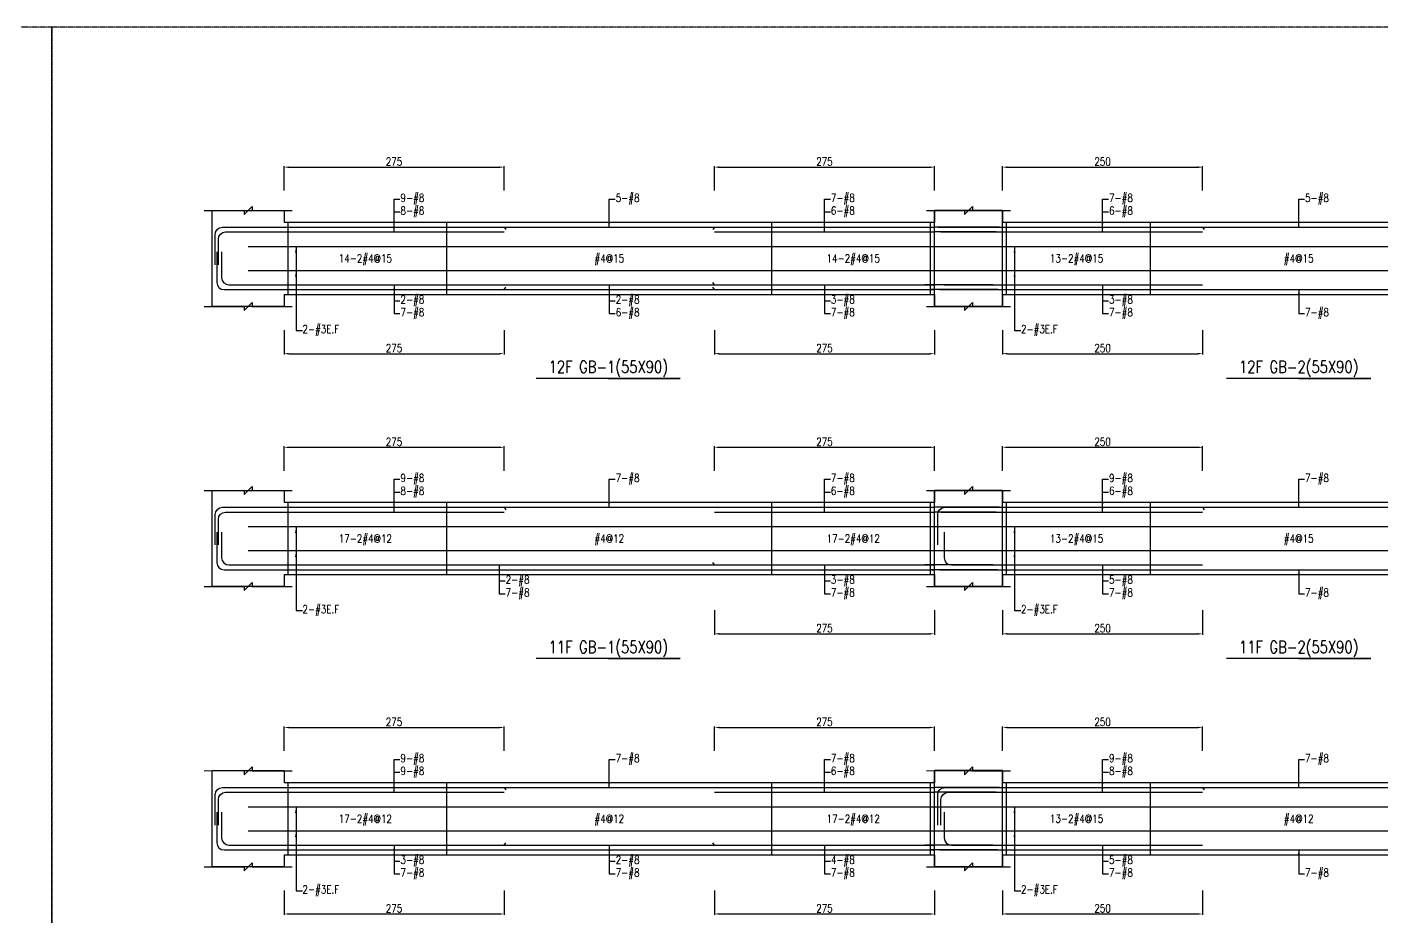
# Model space of a CAD drawing. Header units: millimetres. Extents: x 0 to 84580, y -12276 to 4373.
# Drawn here: x 45488 to 47181, y -2112 to -1000 of the extents above; entities that cross this region are included whole.
import ezdxf
from ezdxf.enums import TextEntityAlignment as Align

# ---------------------------------------------------------------- set-up
doc = ezdxf.new("R2010")
doc.units = ezdxf.units.MM
doc.header["$MEASUREMENT"] = 0
doc.linetypes.add('CENTER', pattern=[2, 1.25, -0.25, 0.25, -0.25])
for name, color, linetype in [('S-DIM', 2, 'Continuous'), ('S-GRID', 1, 'CENTER'), ('S-LEADER', 2, 'Continuous'), ('S-RC', 130, 'Continuous'), ('S-REINF', 6, 'Continuous'), ('S-TEXT', 2, 'Continuous')]:
    doc.layers.add(name, color=color, linetype=linetype)
doc.styles.add('CS4', font='romans.shx', dxfattribs={"width": 0.8, "bigfont": 'lsp.shx'})
doc.styles.get("Standard").update_dxf_attribs({"font": 'arial.ttf'})
doc.dimstyles.new('ISO-25', dxfattribs={"dimtxt": 2.5, "dimasz": 2.5, "dimexe": 1.25, "dimexo": 0.625, "dimtad": 1, "dimtxsty": 'Standard', "dimcen": 2.5, "dimadec": 0, "dimazin": 0, "dimtfac": 1, "dimtmove": 0, "dimatfit": 3, "dimfxl": 0, "dimarcsym": 0})

# ---------------------------------------------------------------- blocks, each defined once
blk = doc.blocks.new('*D1191')
at = {"layer": 'DEFPOINTS', "color": 0, "transparency": 16777216}
for p in [(46084, -1875), (45809, -1905), (46084, -1905)]:
    blk.add_point(p, dxfattribs=at)
at = {"layer": 'S-DIM', "color": 0, "lineweight": -2, "transparency": 16777216}
for p, q in [((45809, -1904.3), (45809, -1873.7)), ((45815, -1875), (46078, -1875)), ((46084, -1904.3), (46084, -1873.7))]:
    blk.add_line(p, q, dxfattribs=at)
at = {"layer": 'S-DIM', "color": 0, "transparency": 16777216}
for points in [[(45815, -1874), (45815, -1876), (45809, -1875)], [(46078, -1874), (46078, -1876), (46084, -1875)]]:
    blk.add_solid(points, dxfattribs=at)
at = {"layer": 'S-DIM', "color": 0, "transparency": 16777216, "insert": (45946.5, -1868), "char_height": 10, "attachment_point": 5, "style": 'CS4'}
blk.add_mtext('275', dxfattribs=at)
blk = doc.blocks.new('*D1192')
at = {"layer": 'DEFPOINTS', "color": 0, "transparency": 16777216}
for p in [(46621.8, -1875), (46346.8, -1905), (46621.8, -1905)]:
    blk.add_point(p, dxfattribs=at)
at = {"layer": 'S-DIM', "color": 0, "lineweight": -2, "transparency": 16777216}
for p, q in [((46346.8, -1904.3), (46346.8, -1873.7)), ((46352.8, -1875), (46615.8, -1875)), ((46621.8, -1904.3), (46621.8, -1873.7))]:
    blk.add_line(p, q, dxfattribs=at)
at = {"layer": 'S-DIM', "color": 0, "transparency": 16777216}
for points in [[(46352.8, -1874), (46352.8, -1876), (46346.8, -1875)], [(46615.8, -1874), (46615.8, -1876), (46621.8, -1875)]]:
    blk.add_solid(points, dxfattribs=at)
at = {"layer": 'S-DIM', "color": 0, "transparency": 16777216, "insert": (46484.3, -1868), "char_height": 10, "attachment_point": 5, "style": 'CS4'}
blk.add_mtext('275', dxfattribs=at)
blk = doc.blocks.new('*D1135')
at = {"layer": 'DEFPOINTS', "color": 0, "transparency": 16777216}
for p in [(45809, -2078), (46084, -2078), (46084, -2108)]:
    blk.add_point(p, dxfattribs=at)
at = {"layer": 'S-DIM', "color": 0, "lineweight": -2, "transparency": 16777216}
for p, q in [((45809, -2078.6), (45809, -2109.2)), ((46084, -2078.6), (46084, -2109.2)), ((45815, -2108), (46078, -2108))]:
    blk.add_line(p, q, dxfattribs=at)
at = {"layer": 'S-DIM', "color": 0, "transparency": 16777216}
for points in [[(45815, -2107), (45815, -2109), (45809, -2108)], [(46078, -2107), (46078, -2109), (46084, -2108)]]:
    blk.add_solid(points, dxfattribs=at)
at = {"layer": 'S-DIM', "color": 0, "transparency": 16777216, "insert": (45946.5, -2101), "char_height": 10, "attachment_point": 5, "style": 'CS4'}
blk.add_mtext('275', dxfattribs=at)
blk = doc.blocks.new('*D1136')
at = {"layer": 'DEFPOINTS', "color": 0, "transparency": 16777216}
for p in [(46346.8, -2078), (46621.8, -2078), (46621.8, -2108)]:
    blk.add_point(p, dxfattribs=at)
at = {"layer": 'S-DIM', "color": 0, "lineweight": -2, "transparency": 16777216}
for p, q in [((46346.8, -2078.6), (46346.8, -2109.2)), ((46621.8, -2078.6), (46621.8, -2109.2)), ((46352.8, -2108), (46615.8, -2108))]:
    blk.add_line(p, q, dxfattribs=at)
at = {"layer": 'S-DIM', "color": 0, "transparency": 16777216}
for points in [[(46352.8, -2107), (46352.8, -2109), (46346.8, -2108)], [(46615.8, -2107), (46615.8, -2109), (46621.8, -2108)]]:
    blk.add_solid(points, dxfattribs=at)
at = {"layer": 'S-DIM', "color": 0, "transparency": 16777216, "insert": (46484.3, -2101), "char_height": 10, "attachment_point": 5, "style": 'CS4'}
blk.add_mtext('275', dxfattribs=at)
blk = doc.blocks.new('*D1137')
at = {"layer": 'DEFPOINTS', "color": 0, "transparency": 16777216}
for p in [(46084, -1525), (45809, -1555), (46084, -1555)]:
    blk.add_point(p, dxfattribs=at)
at = {"layer": 'S-DIM', "color": 0, "lineweight": -2, "transparency": 16777216}
for p, q in [((45809, -1554.3), (45809, -1523.7)), ((45815, -1525), (46078, -1525)), ((46084, -1554.3), (46084, -1523.7))]:
    blk.add_line(p, q, dxfattribs=at)
at = {"layer": 'S-DIM', "color": 0, "transparency": 16777216}
for points in [[(45815, -1524), (45815, -1526), (45809, -1525)], [(46078, -1524), (46078, -1526), (46084, -1525)]]:
    blk.add_solid(points, dxfattribs=at)
at = {"layer": 'S-DIM', "color": 0, "transparency": 16777216, "insert": (45946.5, -1518), "char_height": 10, "attachment_point": 5, "style": 'CS4'}
blk.add_mtext('275', dxfattribs=at)
blk = doc.blocks.new('*D1138')
at = {"layer": 'DEFPOINTS', "color": 0, "transparency": 16777216}
for p in [(46621.8, -1525), (46346.8, -1555), (46621.8, -1555)]:
    blk.add_point(p, dxfattribs=at)
at = {"layer": 'S-DIM', "color": 0, "lineweight": -2, "transparency": 16777216}
for p, q in [((46346.8, -1554.3), (46346.8, -1523.7)), ((46352.8, -1525), (46615.8, -1525)), ((46621.8, -1554.3), (46621.8, -1523.7))]:
    blk.add_line(p, q, dxfattribs=at)
at = {"layer": 'S-DIM', "color": 0, "transparency": 16777216}
for points in [[(46352.8, -1524), (46352.8, -1526), (46346.8, -1525)], [(46615.8, -1524), (46615.8, -1526), (46621.8, -1525)]]:
    blk.add_solid(points, dxfattribs=at)
at = {"layer": 'S-DIM', "color": 0, "transparency": 16777216, "insert": (46484.3, -1518), "char_height": 10, "attachment_point": 5, "style": 'CS4'}
blk.add_mtext('275', dxfattribs=at)
blk = doc.blocks.new('*D1139')
at = {"layer": 'DEFPOINTS', "color": 0, "transparency": 16777216}
for p in [(46346.8, -1728), (46621.8, -1728), (46621.8, -1758)]:
    blk.add_point(p, dxfattribs=at)
at = {"layer": 'S-DIM', "color": 0, "lineweight": -2, "transparency": 16777216}
for p, q in [((46346.8, -1728.6), (46346.8, -1759.2)), ((46621.8, -1728.6), (46621.8, -1759.2)), ((46352.8, -1758), (46615.8, -1758))]:
    blk.add_line(p, q, dxfattribs=at)
at = {"layer": 'S-DIM', "color": 0, "transparency": 16777216}
for points in [[(46352.8, -1757), (46352.8, -1759), (46346.8, -1758)], [(46615.8, -1757), (46615.8, -1759), (46621.8, -1758)]]:
    blk.add_solid(points, dxfattribs=at)
at = {"layer": 'S-DIM', "color": 0, "transparency": 16777216, "insert": (46484.3, -1751), "char_height": 10, "attachment_point": 5, "style": 'CS4'}
blk.add_mtext('275', dxfattribs=at)
blk = doc.blocks.new('*D1140')
at = {"layer": 'DEFPOINTS', "color": 0, "transparency": 16777216}
for p in [(46084, -1175), (45809, -1205), (46084, -1205)]:
    blk.add_point(p, dxfattribs=at)
at = {"layer": 'S-DIM', "color": 0, "lineweight": -2, "transparency": 16777216}
for p, q in [((45809, -1204.3), (45809, -1173.7)), ((45815, -1175), (46078, -1175)), ((46084, -1204.3), (46084, -1173.7))]:
    blk.add_line(p, q, dxfattribs=at)
at = {"layer": 'S-DIM', "color": 0, "transparency": 16777216}
for points in [[(45815, -1174), (45815, -1176), (45809, -1175)], [(46078, -1174), (46078, -1176), (46084, -1175)]]:
    blk.add_solid(points, dxfattribs=at)
at = {"layer": 'S-DIM', "color": 0, "transparency": 16777216, "insert": (45946.5, -1168), "char_height": 10, "attachment_point": 5, "style": 'CS4'}
blk.add_mtext('275', dxfattribs=at)
blk = doc.blocks.new('*D1141')
at = {"layer": 'DEFPOINTS', "color": 0, "transparency": 16777216}
for p in [(46621.8, -1175), (46346.8, -1205), (46621.8, -1205)]:
    blk.add_point(p, dxfattribs=at)
at = {"layer": 'S-DIM', "color": 0, "lineweight": -2, "transparency": 16777216}
for p, q in [((46346.8, -1204.3), (46346.8, -1173.7)), ((46352.8, -1175), (46615.8, -1175)), ((46621.8, -1204.3), (46621.8, -1173.7))]:
    blk.add_line(p, q, dxfattribs=at)
at = {"layer": 'S-DIM', "color": 0, "transparency": 16777216}
for points in [[(46352.8, -1174), (46352.8, -1176), (46346.8, -1175)], [(46615.8, -1174), (46615.8, -1176), (46621.8, -1175)]]:
    blk.add_solid(points, dxfattribs=at)
at = {"layer": 'S-DIM', "color": 0, "transparency": 16777216, "insert": (46484.3, -1168), "char_height": 10, "attachment_point": 5, "style": 'CS4'}
blk.add_mtext('275', dxfattribs=at)
blk = doc.blocks.new('*D1142')
at = {"layer": 'DEFPOINTS', "color": 0, "transparency": 16777216}
for p in [(45809, -1378), (46084, -1378), (46084, -1408)]:
    blk.add_point(p, dxfattribs=at)
at = {"layer": 'S-DIM', "color": 0, "lineweight": -2, "transparency": 16777216}
for p, q in [((45809, -1378.6), (45809, -1409.2)), ((46084, -1378.6), (46084, -1409.2)), ((45815, -1408), (46078, -1408))]:
    blk.add_line(p, q, dxfattribs=at)
at = {"layer": 'S-DIM', "color": 0, "transparency": 16777216}
for points in [[(45815, -1407), (45815, -1409), (45809, -1408)], [(46078, -1407), (46078, -1409), (46084, -1408)]]:
    blk.add_solid(points, dxfattribs=at)
at = {"layer": 'S-DIM', "color": 0, "transparency": 16777216, "insert": (45946.5, -1401), "char_height": 10, "attachment_point": 5, "style": 'CS4'}
blk.add_mtext('275', dxfattribs=at)
blk = doc.blocks.new('*D1143')
at = {"layer": 'DEFPOINTS', "color": 0, "transparency": 16777216}
for p in [(46346.8, -1378), (46621.8, -1378), (46621.8, -1408)]:
    blk.add_point(p, dxfattribs=at)
at = {"layer": 'S-DIM', "color": 0, "lineweight": -2, "transparency": 16777216}
for p, q in [((46346.8, -1378.6), (46346.8, -1409.2)), ((46621.8, -1378.6), (46621.8, -1409.2)), ((46352.8, -1408), (46615.8, -1408))]:
    blk.add_line(p, q, dxfattribs=at)
at = {"layer": 'S-DIM', "color": 0, "transparency": 16777216}
for points in [[(46352.8, -1407), (46352.8, -1409), (46346.8, -1408)], [(46615.8, -1407), (46615.8, -1409), (46621.8, -1408)]]:
    blk.add_solid(points, dxfattribs=at)
at = {"layer": 'S-DIM', "color": 0, "transparency": 16777216, "insert": (46484.3, -1401), "char_height": 10, "attachment_point": 5, "style": 'CS4'}
blk.add_mtext('275', dxfattribs=at)
blk = doc.blocks.new('*D1152')
at = {"layer": 'DEFPOINTS', "color": 0, "transparency": 16777216}
for p in [(46956.8, -1875), (46706.8, -1905), (46956.8, -1905)]:
    blk.add_point(p, dxfattribs=at)
at = {"layer": 'S-DIM', "color": 0, "lineweight": -2, "transparency": 16777216}
for p, q in [((46706.8, -1904.3), (46706.8, -1873.7)), ((46712.8, -1875), (46950.8, -1875)), ((46956.8, -1904.3), (46956.8, -1873.7))]:
    blk.add_line(p, q, dxfattribs=at)
at = {"layer": 'S-DIM', "color": 0, "transparency": 16777216}
for points in [[(46712.8, -1874), (46712.8, -1876), (46706.8, -1875)], [(46950.8, -1874), (46950.8, -1876), (46956.8, -1875)]]:
    blk.add_solid(points, dxfattribs=at)
at = {"layer": 'S-DIM', "color": 0, "transparency": 16777216, "insert": (46831.8, -1868), "char_height": 10, "attachment_point": 5, "style": 'CS4'}
blk.add_mtext('250', dxfattribs=at)
blk = doc.blocks.new('*D1154')
at = {"layer": 'DEFPOINTS', "color": 0, "transparency": 16777216}
for p in [(46706.8, -2078), (46956.8, -2078), (46956.8, -2108)]:
    blk.add_point(p, dxfattribs=at)
at = {"layer": 'S-DIM', "color": 0, "lineweight": -2, "transparency": 16777216}
for p, q in [((46706.8, -2078.6), (46706.8, -2109.2)), ((46956.8, -2078.6), (46956.8, -2109.2)), ((46712.8, -2108), (46950.8, -2108))]:
    blk.add_line(p, q, dxfattribs=at)
at = {"layer": 'S-DIM', "color": 0, "transparency": 16777216}
for points in [[(46712.8, -2107), (46712.8, -2109), (46706.8, -2108)], [(46950.8, -2107), (46950.8, -2109), (46956.8, -2108)]]:
    blk.add_solid(points, dxfattribs=at)
at = {"layer": 'S-DIM', "color": 0, "transparency": 16777216, "insert": (46831.8, -2101), "char_height": 10, "attachment_point": 5, "style": 'CS4'}
blk.add_mtext('250', dxfattribs=at)
blk = doc.blocks.new('*D1162')
at = {"layer": 'DEFPOINTS', "color": 0, "transparency": 16777216}
for p in [(46956.8, -1525), (46706.8, -1555), (46956.8, -1555)]:
    blk.add_point(p, dxfattribs=at)
at = {"layer": 'S-DIM', "color": 0, "lineweight": -2, "transparency": 16777216}
for p, q in [((46706.8, -1554.3), (46706.8, -1523.7)), ((46712.8, -1525), (46950.8, -1525)), ((46956.8, -1554.3), (46956.8, -1523.7))]:
    blk.add_line(p, q, dxfattribs=at)
at = {"layer": 'S-DIM', "color": 0, "transparency": 16777216}
for points in [[(46712.8, -1524), (46712.8, -1526), (46706.8, -1525)], [(46950.8, -1524), (46950.8, -1526), (46956.8, -1525)]]:
    blk.add_solid(points, dxfattribs=at)
at = {"layer": 'S-DIM', "color": 0, "transparency": 16777216, "insert": (46831.8, -1518), "char_height": 10, "attachment_point": 5, "style": 'CS4'}
blk.add_mtext('250', dxfattribs=at)
blk = doc.blocks.new('*D1164')
at = {"layer": 'DEFPOINTS', "color": 0, "transparency": 16777216}
for p in [(46706.8, -1728), (46956.8, -1728), (46956.8, -1758)]:
    blk.add_point(p, dxfattribs=at)
at = {"layer": 'S-DIM', "color": 0, "lineweight": -2, "transparency": 16777216}
for p, q in [((46706.8, -1728.6), (46706.8, -1759.2)), ((46956.8, -1728.6), (46956.8, -1759.2)), ((46712.8, -1758), (46950.8, -1758))]:
    blk.add_line(p, q, dxfattribs=at)
at = {"layer": 'S-DIM', "color": 0, "transparency": 16777216}
for points in [[(46712.8, -1757), (46712.8, -1759), (46706.8, -1758)], [(46950.8, -1757), (46950.8, -1759), (46956.8, -1758)]]:
    blk.add_solid(points, dxfattribs=at)
at = {"layer": 'S-DIM', "color": 0, "transparency": 16777216, "insert": (46831.8, -1751), "char_height": 10, "attachment_point": 5, "style": 'CS4'}
blk.add_mtext('250', dxfattribs=at)
blk = doc.blocks.new('*D1166')
at = {"layer": 'DEFPOINTS', "color": 0, "transparency": 16777216}
for p in [(46956.8, -1175), (46706.8, -1205), (46956.8, -1205)]:
    blk.add_point(p, dxfattribs=at)
at = {"layer": 'S-DIM', "color": 0, "lineweight": -2, "transparency": 16777216}
for p, q in [((46706.8, -1204.3), (46706.8, -1173.7)), ((46712.8, -1175), (46950.8, -1175)), ((46956.8, -1204.3), (46956.8, -1173.7))]:
    blk.add_line(p, q, dxfattribs=at)
at = {"layer": 'S-DIM', "color": 0, "transparency": 16777216}
for points in [[(46712.8, -1174), (46712.8, -1176), (46706.8, -1175)], [(46950.8, -1174), (46950.8, -1176), (46956.8, -1175)]]:
    blk.add_solid(points, dxfattribs=at)
at = {"layer": 'S-DIM', "color": 0, "transparency": 16777216, "insert": (46831.8, -1168), "char_height": 10, "attachment_point": 5, "style": 'CS4'}
blk.add_mtext('250', dxfattribs=at)
blk = doc.blocks.new('*D1168')
at = {"layer": 'DEFPOINTS', "color": 0, "transparency": 16777216}
for p in [(46706.8, -1378), (46956.8, -1378), (46956.8, -1408)]:
    blk.add_point(p, dxfattribs=at)
at = {"layer": 'S-DIM', "color": 0, "lineweight": -2, "transparency": 16777216}
for p, q in [((46706.8, -1378.6), (46706.8, -1409.2)), ((46956.8, -1378.6), (46956.8, -1409.2)), ((46712.8, -1408), (46950.8, -1408))]:
    blk.add_line(p, q, dxfattribs=at)
at = {"layer": 'S-DIM', "color": 0, "transparency": 16777216}
for points in [[(46712.8, -1407), (46712.8, -1409), (46706.8, -1408)], [(46950.8, -1407), (46950.8, -1409), (46956.8, -1408)]]:
    blk.add_solid(points, dxfattribs=at)
at = {"layer": 'S-DIM', "color": 0, "transparency": 16777216, "insert": (46831.8, -1401), "char_height": 10, "attachment_point": 5, "style": 'CS4'}
blk.add_mtext('250', dxfattribs=at)

msp = doc.modelspace()

# ---------------------------------------------------------------- linework, layer by layer
at = {"layer": 'S-GRID'}
for points in [[(42290, -3069), (45519, -3069), (45519, -1000), (42290, -1000), (42290, -3069)], [(45519, -3069), (48748, -3069), (48748, -1000), (45519, -1000), (45519, -3069)]]:
    msp.add_lwpolyline(points, dxfattribs=at)
at = {"layer": 'S-RC'}
for points in [[(45709.031, -1228.959), (45759.031, -1228.969), (45759.03, -1233.969), (45769.031, -1223.971), (45769.031, -1228.971), (45819.031, -1228.981)], [(45809.031, -1333.959), (45809.031, -1348.959), (45719.031, -1348.959), (45719.031, -1228.959), (45809.031, -1228.959), (45809.031, -1243.959)], [(46611.831, -1228.959), (46659.331, -1228.968), (46659.33, -1233.968), (46669.331, -1223.97), (46669.331, -1228.97), (46716.831, -1228.98)], [(46611.831, -1228.959), (46659.331, -1228.968), (46659.33, -1233.968), (46669.331, -1223.97), (46669.331, -1228.97), (46716.831, -1228.98)], [(46621.831, -1333.959), (46621.831, -1348.959), (46706.831, -1348.959), (46706.831, -1228.959), (46621.831, -1228.959), (46621.831, -1243.959)], [(46706.831, -1333.959), (46706.831, -1348.959), (46621.831, -1348.959), (46621.831, -1228.959), (46706.831, -1228.959), (46706.831, -1243.959)], [(46621.831, -1243.959), (45809.031, -1243.959)], [(47446.831, -1243.959), (46706.831, -1243.959)], [(45809.031, -1333.959), (46621.831, -1333.959)], [(46706.831, -1333.959), (47446.831, -1333.959)], [(45709.031, -1348.959), (45759.031, -1348.969), (45759.03, -1353.969), (45769.031, -1343.971), (45769.031, -1348.971), (45819.031, -1348.981)], [(46611.831, -1348.959), (46659.331, -1348.968), (46659.33, -1353.968), (46669.331, -1343.97), (46669.331, -1348.97), (46716.831, -1348.98)], [(46611.831, -1348.959), (46659.331, -1348.968), (46659.33, -1353.968), (46669.331, -1343.97), (46669.331, -1348.97), (46716.831, -1348.98)], [(46214.181, -1438.959), (46304.181, -1438.959), (46124.181, -1438.959)], [(47076.831, -1438.959), (47166.831, -1438.959), (46986.831, -1438.959)], [(45709.031, -1578.959), (45759.031, -1578.969), (45759.03, -1583.969), (45769.031, -1573.971), (45769.031, -1578.971), (45819.031, -1578.981)], [(46611.831, -1578.959), (46659.331, -1578.968), (46659.33, -1583.968), (46669.331, -1573.97), (46669.331, -1578.97), (46716.831, -1578.98)], [(46611.831, -1578.959), (46659.331, -1578.968), (46659.33, -1583.968), (46669.331, -1573.97), (46669.331, -1578.97), (46716.831, -1578.98)], [(45809.031, -1683.959), (45809.031, -1698.959), (45719.031, -1698.959), (45719.031, -1578.959), (45809.031, -1578.959), (45809.031, -1593.959)], [(46621.831, -1683.959), (46621.831, -1698.959), (46706.831, -1698.959), (46706.831, -1578.959), (46621.831, -1578.959), (46621.831, -1593.959)], [(46706.831, -1683.959), (46706.831, -1698.959), (46621.831, -1698.959), (46621.831, -1578.959), (46706.831, -1578.959), (46706.831, -1593.959)], [(46621.831, -1593.959), (45809.031, -1593.959)], [(47446.831, -1593.959), (46706.831, -1593.959)], [(45809.031, -1683.959), (46621.831, -1683.959)], [(46706.831, -1683.959), (47446.831, -1683.959)], [(45709.031, -1698.959), (45759.031, -1698.969), (45759.03, -1703.969), (45769.031, -1693.971), (45769.031, -1698.971), (45819.031, -1698.981)], [(46611.831, -1698.959), (46659.331, -1698.968), (46659.33, -1703.968), (46669.331, -1693.97), (46669.331, -1698.97), (46716.831, -1698.98)], [(46611.831, -1698.959), (46659.331, -1698.968), (46659.33, -1703.968), (46669.331, -1693.97), (46669.331, -1698.97), (46716.831, -1698.98)], [(46214.181, -1788.959), (46304.181, -1788.959), (46124.181, -1788.959)], [(47076.831, -1788.959), (47166.831, -1788.959), (46986.831, -1788.959)], [(45709.031, -1928.959), (45759.031, -1928.969), (45759.03, -1933.969), (45769.031, -1923.971), (45769.031, -1928.971), (45819.031, -1928.981)], [(45809.031, -2033.959), (45809.031, -2048.959), (45719.031, -2048.959), (45719.031, -1928.959), (45809.031, -1928.959), (45809.031, -1943.959)], [(46611.831, -1928.959), (46659.331, -1928.968), (46659.33, -1933.968), (46669.331, -1923.97), (46669.331, -1928.97), (46716.831, -1928.98)], [(46611.831, -1928.959), (46659.331, -1928.968), (46659.33, -1933.968), (46669.331, -1923.97), (46669.331, -1928.97), (46716.831, -1928.98)], [(46621.831, -2033.959), (46621.831, -2048.959), (46706.831, -2048.959), (46706.831, -1928.959), (46621.831, -1928.959), (46621.831, -1943.959)], [(46706.831, -2033.959), (46706.831, -2048.959), (46621.831, -2048.959), (46621.831, -1928.959), (46706.831, -1928.959), (46706.831, -1943.959)], [(46621.831, -1943.959), (45809.031, -1943.959)], [(47446.831, -1943.959), (46706.831, -1943.959)], [(45709.031, -2048.959), (45759.031, -2048.969), (45759.03, -2053.969), (45769.031, -2043.971), (45769.031, -2048.971), (45819.031, -2048.981)], [(45809.031, -2033.959), (46621.831, -2033.959)], [(46611.831, -2048.959), (46659.331, -2048.968), (46659.33, -2053.968), (46669.331, -2043.97), (46669.331, -2048.97), (46716.831, -2048.98)], [(46611.831, -2048.959), (46659.331, -2048.968), (46659.33, -2053.968), (46669.331, -2043.97), (46669.331, -2048.97), (46716.831, -2048.98)], [(46706.831, -2033.959), (47446.831, -2033.959)]]:
    msp.add_lwpolyline(points, dxfattribs=at)
at = {"layer": 'S-REINF'}
for points in [[(45723.031, -1296.959), (45723.031, -1258.959, -0.41421356), (45732.031, -1249.959), (45809.031, -1249.959)], [(45727.031, -1296.959), (45727.031, -1264.959, -0.41421356), (45736.031, -1255.959), (45809.031, -1255.959)], [(45725.031, -1280.959), (45725.031, -1318.959, 0.41421356), (45734.031, -1327.959), (45809.031, -1327.959)], [(45731.031, -1280.959), (45731.031, -1312.959, 0.41421356), (45740.031, -1321.959), (45809.031, -1321.959)], [(45723.031, -1646.959), (45723.031, -1608.959, -0.41421356), (45732.031, -1599.959), (45809.031, -1599.959)], [(45727.031, -1646.959), (45727.031, -1614.959, -0.41421356), (45736.031, -1605.959), (45809.031, -1605.959)], [(46625.831, -1646.959), (46625.831, -1608.959, -0.41421356), (46634.831, -1599.959), (46706.831, -1599.959)], [(45725.031, -1630.959), (45725.031, -1668.959, 0.41421356), (45734.031, -1677.959), (45809.031, -1677.959)], [(45731.031, -1630.959), (45731.031, -1662.959, 0.41421356), (45740.031, -1671.959), (45809.031, -1671.959)], [(46633.831, -1630.959), (46633.831, -1662.959, 0.41421356), (46642.831, -1671.959), (46706.831, -1671.959)], [(45723.031, -1996.959), (45723.031, -1958.959, -0.41421356), (45732.031, -1949.959), (45809.031, -1949.959)], [(45727.031, -1996.959), (45727.031, -1964.959, -0.41421356), (45736.031, -1955.959), (45809.031, -1955.959)], [(46625.831, -1996.959), (46625.831, -1958.959, -0.41421356), (46634.831, -1949.959), (46706.831, -1949.959)], [(46629.831, -1996.959), (46629.831, -1964.959, -0.41421356), (46638.831, -1955.959), (46706.831, -1955.959)], [(45725.031, -1980.959), (45725.031, -2018.959, 0.41421356), (45734.031, -2027.959), (45809.031, -2027.959)], [(45731.031, -1980.959), (45731.031, -2012.959, 0.41421356), (45740.031, -2021.959), (45809.031, -2021.959)], [(46633.831, -1980.959), (46633.831, -2012.959, 0.41421356), (46642.831, -2021.959), (46706.831, -2021.959)]]:
    msp.add_lwpolyline(points, format="xyb", dxfattribs=at)
for points in [[(45809.031, -1249.959), (46084.031, -1249.959)], [(46084.031, -1249.959), (46086.031, -1252.959)], [(46084.031, -1249.959), (46346.831, -1249.959)], [(46346.831, -1249.959), (46344.831, -1252.959)], [(46346.831, -1249.959), (46621.831, -1249.959)], [(46702.831, -1249.959), (46621.831, -1249.959)], [(46625.831, -1249.959), (46706.831, -1249.959)], [(46706.831, -1249.959), (46956.831, -1249.959)], [(46956.831, -1249.959), (46958.831, -1252.959)], [(46956.831, -1249.959), (47196.831, -1249.959)], [(45809.031, -1255.959), (46084.031, -1255.959)], [(46346.831, -1255.959), (46621.831, -1255.959)], [(46698.831, -1255.959), (46621.831, -1255.959)], [(46629.831, -1255.959), (46706.831, -1255.959)], [(46706.831, -1255.959), (46956.831, -1255.959)], [(46346.831, -1321.959), (46344.831, -1318.959)], [(45809.031, -1321.959), (46084.031, -1321.959)], [(45809.031, -1327.959), (46084.031, -1327.959)], [(46084.031, -1321.959), (46346.831, -1321.959)], [(46084.031, -1327.959), (46086.031, -1324.959)], [(46084.031, -1327.959), (46346.831, -1327.959)], [(46346.831, -1327.959), (46344.831, -1324.959)], [(46346.831, -1321.959), (46621.831, -1321.959)], [(46346.831, -1327.959), (46621.831, -1327.959)], [(46694.831, -1321.959), (46609.831, -1321.959)], [(46700.831, -1327.959), (46615.831, -1327.959)], [(46627.831, -1327.959), (46706.831, -1327.959)], [(46633.831, -1321.959), (46706.831, -1321.959)], [(46706.831, -1321.959), (46956.831, -1321.959)], [(46706.831, -1327.959), (46956.831, -1327.959)], [(46956.831, -1327.959), (47196.831, -1327.959)], [(45809.031, -1599.959), (46084.031, -1599.959)], [(45809.031, -1605.959), (46084.031, -1605.959)], [(46084.031, -1599.959), (46086.031, -1602.959)], [(46084.031, -1599.959), (46346.831, -1599.959)], [(46346.831, -1599.959), (46621.831, -1599.959)], [(46346.831, -1605.959), (46621.831, -1605.959)], [(46702.831, -1599.959), (46621.831, -1599.959)], [(46698.831, -1605.959), (46621.831, -1605.959)], [(46629.831, -1605.959), (46706.831, -1605.959)], [(46706.831, -1599.959), (46956.831, -1599.959)], [(46706.831, -1605.959), (46956.831, -1605.959)], [(46956.831, -1599.959), (46958.831, -1602.959)], [(46956.831, -1599.959), (47196.831, -1599.959)], [(45809.031, -1671.959), (46346.831, -1671.959)], [(46346.831, -1671.959), (46344.831, -1668.959)], [(46346.831, -1671.959), (46621.831, -1671.959)], [(46694.831, -1671.959), (46609.831, -1671.959)], [(46706.831, -1671.959), (46956.831, -1671.959)], [(45809.031, -1677.959), (46346.831, -1677.959)], [(46346.831, -1677.959), (46621.831, -1677.959)], [(46700.831, -1677.959), (46615.831, -1677.959)], [(46627.831, -1677.959), (46706.831, -1677.959)], [(46706.831, -1677.959), (46956.831, -1677.959)], [(46956.831, -1677.959), (47196.831, -1677.959)], [(45809.031, -1949.959), (46084.031, -1949.959)], [(45809.031, -1955.959), (46084.031, -1955.959)], [(46084.031, -1949.959), (46086.031, -1952.959)], [(46084.031, -1949.959), (46346.831, -1949.959)], [(46346.831, -1949.959), (46621.831, -1949.959)], [(46346.831, -1955.959), (46621.831, -1955.959)], [(46702.831, -1949.959), (46621.831, -1949.959)], [(46698.831, -1955.959), (46621.831, -1955.959)], [(46706.831, -1949.959), (46956.831, -1949.959)], [(46706.831, -1955.959), (46956.831, -1955.959)], [(46956.831, -1949.959), (46958.831, -1952.959)], [(46956.831, -1949.959), (47196.831, -1949.959)], [(45809.031, -2021.959), (46084.031, -2021.959)], [(45809.031, -2027.959), (46084.031, -2027.959)], [(46084.031, -2021.959), (46086.031, -2018.959)], [(46084.031, -2021.959), (46346.831, -2021.959)], [(46084.031, -2027.959), (46346.831, -2027.959)], [(46346.831, -2021.959), (46344.831, -2018.959)], [(46346.831, -2021.959), (46621.831, -2021.959)], [(46346.831, -2027.959), (46621.831, -2027.959)], [(46694.831, -2021.959), (46609.831, -2021.959)], [(46700.831, -2027.959), (46615.831, -2027.959)], [(46627.831, -2027.959), (46706.831, -2027.959)], [(46706.831, -2021.959), (46956.831, -2021.959)], [(46706.831, -2027.959), (46956.831, -2027.959)], [(46956.831, -2027.959), (47196.831, -2027.959)]]:
    msp.add_lwpolyline(points, dxfattribs=at)
at = {"layer": 'S-REINF', "color": 1}
for points in [[(45814.031, -1333.959), (45814.031, -1243.959)], [(46012.231, -1333.959), (46012.231, -1243.959)], [(46418.631, -1333.959), (46418.631, -1243.959)], [(46616.831, -1333.959), (46616.831, -1243.959)], [(46711.831, -1333.959), (46711.831, -1243.959)], [(46891.831, -1333.959), (46891.831, -1243.959)], [(45764.031, -1273.959), (46664.331, -1273.959)], [(46664.331, -1273.959), (47489.331, -1273.959)], [(45764.031, -1303.959), (46664.331, -1303.959)], [(46664.331, -1303.959), (47489.331, -1303.959)], [(45814.031, -1683.959), (45814.031, -1593.959)], [(46012.231, -1683.959), (46012.231, -1593.959)], [(46418.631, -1683.959), (46418.631, -1593.959)], [(46616.831, -1683.959), (46616.831, -1593.959)], [(46711.831, -1683.959), (46711.831, -1593.959)], [(46891.831, -1683.959), (46891.831, -1593.959)], [(45764.031, -1623.959), (46664.331, -1623.959)], [(46664.331, -1623.959), (47489.331, -1623.959)], [(45764.031, -1653.959), (46664.331, -1653.959)], [(46664.331, -1653.959), (47489.331, -1653.959)], [(45814.031, -2033.959), (45814.031, -1943.959)], [(46012.231, -2033.959), (46012.231, -1943.959)], [(46418.631, -2033.959), (46418.631, -1943.959)], [(46616.831, -2033.959), (46616.831, -1943.959)], [(46711.831, -2033.959), (46711.831, -1943.959)], [(46891.831, -2033.959), (46891.831, -1943.959)], [(45764.031, -1973.959), (46664.331, -1973.959)], [(46664.331, -1973.959), (47489.331, -1973.959)], [(45764.031, -2003.959), (46664.331, -2003.959)], [(46664.331, -2003.959), (47489.331, -2003.959)]]:
    msp.add_lwpolyline(points, dxfattribs=at)

# ---------------------------------------------------------------- texts
at = {"layer": 'S-LEADER', "char_height": 10, "attachment_point": 4, "style": 'CS4'}
for s, insert in [('9-#8', (45954.531, -1214.959)), ('5-#8', (46223.431, -1214.959)), ('7-#8', (46492.331, -1214.959)), ('7-#8', (46839.831, -1214.959)), ('5-#8', (47084.831, -1214.959)), ('8-#8', (45954.531, -1230.959)), ('6-#8', (46492.331, -1230.959)), ('6-#8', (46839.831, -1230.959)), ('2-#8', (45954.531, -1341.959)), ('2-#8', (46223.431, -1341.959)), ('3-#8', (46492.331, -1341.959)), ('3-#8', (46839.831, -1341.959)), ('7-#8', (45954.531, -1357.959)), ('6-#8', (46223.431, -1357.959)), ('7-#8', (46492.331, -1357.959)), ('7-#8', (46839.831, -1357.959)), ('7-#8', (47084.831, -1357.959)), ('9-#8', (45954.531, -1564.959)), ('7-#8', (46223.431, -1564.959)), ('7-#8', (46492.331, -1564.959)), ('9-#8', (46839.831, -1564.959)), ('7-#8', (47084.831, -1564.959)), ('8-#8', (45954.531, -1580.959)), ('6-#8', (46492.331, -1580.959)), ('6-#8', (46839.831, -1580.959)), ('2-#8', (46085.931, -1691.959)), ('3-#8', (46492.331, -1691.959)), ('5-#8', (46839.831, -1691.959)), ('7-#8', (46085.931, -1707.959)), ('7-#8', (46492.331, -1707.959)), ('7-#8', (46839.831, -1707.959)), ('7-#8', (47084.831, -1707.959)), ('9-#8', (45954.531, -1914.959)), ('7-#8', (46223.431, -1914.959)), ('7-#8', (46492.331, -1914.959)), ('9-#8', (46839.831, -1914.959)), ('7-#8', (47084.831, -1914.959)), ('9-#8', (45954.531, -1930.959)), ('6-#8', (46492.331, -1930.959)), ('8-#8', (46839.831, -1930.959)), ('3-#8', (45954.531, -2041.959)), ('2-#8', (46223.431, -2041.959)), ('4-#8', (46492.331, -2041.959)), ('5-#8', (46839.831, -2041.959)), ('7-#8', (45954.531, -2057.959)), ('7-#8', (46223.431, -2057.959)), ('7-#8', (46492.331, -2057.959)), ('7-#8', (46839.831, -2057.959)), ('7-#8', (47084.831, -2057.959))]:
    msp.add_mtext(s, dxfattribs=dict(at, insert=insert))
at = {"layer": 'S-LEADER', "color": 3, "char_height": 10, "attachment_point": 4, "style": 'CS4'}
for insert in [(45832.031, -1378.959), (46729.831, -1378.959), (45832.031, -1728.959), (46729.831, -1728.959), (45832.031, -2078.959), (46729.831, -2078.959)]:
    msp.add_mtext('2-#3E.F', dxfattribs=dict(at, insert=insert))
at = {"layer": 'S-RC', "style": 'CS4', "width": 0.8}
for s, p in [('12F GB-1(55X90)', (46214.181, -1431.959)), ('12F GB-2(55X90)', (47076.831, -1431.959)), ('11F GB-1(55X90)', (46214.181, -1781.959)), ('11F GB-2(55X90)', (47076.831, -1781.959))]:
    msp.add_text(s, height=15, dxfattribs=at).set_placement(p, align=Align.CENTER)
at = {"layer": 'S-TEXT', "color": 1, "style": 'CS4', "width": 0.8}
for s, p in [('14-2#4@15', (45910.631, -1293.959)), ('#4@15', (46215.431, -1293.959)), ('14-2#4@15', (46520.231, -1293.959)), ('13-2#4@15', (46799.331, -1293.959)), ('#4@15', (47076.831, -1293.959)), ('17-2#4@12', (45910.631, -1643.959)), ('#4@12', (46215.431, -1643.959)), ('17-2#4@12', (46520.231, -1643.959)), ('13-2#4@15', (46799.331, -1643.959)), ('#4@15', (47076.831, -1643.959)), ('17-2#4@12', (45910.631, -1993.959)), ('#4@12', (46215.431, -1993.959)), ('17-2#4@12', (46520.231, -1993.959)), ('13-2#4@15', (46799.331, -1993.959)), ('#4@12', (47076.831, -1993.959))]:
    msp.add_text(s, height=10, dxfattribs=at).set_placement(p, align=Align.CENTER)

# ---------------------------------------------------------------- dimensions: what is measured, and where the dimension line sits
at = {"layer": 'S-DIM'}
for p1, p2, distance, picture, middle in [((45809.031, -1204.959), (46084.031, -1204.959), 30, '*D1140', (45946.531, -1167.959)), ((46346.831, -1204.959), (46621.831, -1204.959), 30, '*D1141', (46484.331, -1167.959)), ((46706.831, -1204.959), (46956.831, -1204.959), 30, '*D1166', (46831.831, -1167.959)), ((45809.031, -1377.959), (46084.031, -1377.959), -30, '*D1142', (45946.531, -1400.959)), ((46346.831, -1377.959), (46621.831, -1377.959), -30, '*D1143', (46484.331, -1400.959)), ((46706.831, -1377.959), (46956.831, -1377.959), -30, '*D1168', (46831.831, -1400.959)), ((45809.031, -1554.959), (46084.031, -1554.959), 30, '*D1137', (45946.531, -1517.959)), ((46346.831, -1554.959), (46621.831, -1554.959), 30, '*D1138', (46484.331, -1517.959)), ((46706.831, -1554.959), (46956.831, -1554.959), 30, '*D1162', (46831.831, -1517.959)), ((46346.831, -1727.959), (46621.831, -1727.959), -30, '*D1139', (46484.331, -1750.959)), ((46706.831, -1727.959), (46956.831, -1727.959), -30, '*D1164', (46831.831, -1750.959)), ((45809.031, -1904.959), (46084.031, -1904.959), 30, '*D1191', (45946.531, -1867.959)), ((46346.831, -1904.959), (46621.831, -1904.959), 30, '*D1192', (46484.331, -1867.959)), ((46706.831, -1904.959), (46956.831, -1904.959), 30, '*D1152', (46831.831, -1867.959)), ((45809.031, -2077.959), (46084.031, -2077.959), -30, '*D1135', (45946.531, -2100.959)), ((46346.831, -2077.959), (46621.831, -2077.959), -30, '*D1136', (46484.331, -2100.959)), ((46706.831, -2077.959), (46956.831, -2077.959), -30, '*D1154', (46831.831, -2100.959))]:
    dim = msp.add_aligned_dim(p1=p1, p2=p2, distance=distance, dimstyle='ISO-25', override={"dimtxt": 10, "dimasz": 6, "dimgap": 2, "dimtxsty": 'CS4'}, dxfattribs=at)
    dim.commit()
    dim.dimension.update_dxf_attribs({"geometry": picture, "text_midpoint": middle})

# ---------------------------------------------------------------- leaders
at = {"layer": 'S-LEADER', "annotation_type": 0, "has_hookline": 1, "hookline_direction": 0}
for points, override, text_width in [([(45946.531, -1249.959), (45946.531, -1214.959), (45953.906, -1214.959)], {"dimasz": 6, "dimtad": 0}, 30.857), ([(46215.431, -1249.959), (46215.431, -1214.959), (46222.806, -1214.959)], {"dimasz": 6, "dimtad": 0}, 30.857), ([(46484.331, -1249.959), (46484.331, -1214.959), (46491.706, -1214.959)], {"dimasz": 6, "dimtad": 0}, 30.857), ([(46831.831, -1249.959), (46831.831, -1214.959), (46839.206, -1214.959)], {"dimasz": 6, "dimtad": 0}, 30.857), ([(47076.831, -1249.959), (47076.831, -1214.959), (47084.206, -1214.959)], {"dimasz": 6, "dimtad": 0}, 30.857), ([(45946.531, -1255.959), (45946.531, -1230.959), (45953.906, -1230.959)], {"dimasz": 6, "dimtad": 0}, 30.857), ([(46484.331, -1255.959), (46484.331, -1230.959), (46491.706, -1230.959)], {"dimasz": 6, "dimtad": 0}, 30.476), ([(46831.831, -1255.959), (46831.831, -1230.959), (46839.206, -1230.959)], {"dimasz": 6, "dimtad": 0}, 30.476), ([(45824.031, -1303.959), (45824.031, -1378.959), (45831.406, -1378.959)], {"dimasz": 8, "dimtad": 0}, 49.524), ([(46721.831, -1303.959), (46721.831, -1378.959), (46729.206, -1378.959)], {"dimasz": 8, "dimtad": 0}, 49.524), ([(45946.531, -1321.959), (45946.531, -1341.959), (45953.906, -1341.959)], {"dimasz": 6, "dimtad": 0}, 30.857), ([(45946.531, -1327.959), (45946.531, -1357.959), (45953.906, -1357.959)], {"dimasz": 6, "dimtad": 0}, 30.857), ([(46215.431, -1321.959), (46215.431, -1341.959), (46222.806, -1341.959)], {"dimasz": 6, "dimtad": 0}, 30.857), ([(46215.431, -1327.959), (46215.431, -1357.959), (46222.806, -1357.959)], {"dimasz": 6, "dimtad": 0}, 30.476), ([(46484.331, -1321.959), (46484.331, -1341.959), (46491.706, -1341.959)], {"dimasz": 6, "dimtad": 0}, 30.857), ([(46484.331, -1327.959), (46484.331, -1357.959), (46491.706, -1357.959)], {"dimasz": 6, "dimtad": 0}, 30.857), ([(46831.831, -1321.959), (46831.831, -1341.959), (46839.206, -1341.959)], {"dimasz": 6, "dimtad": 0}, 30.857), ([(46831.831, -1327.959), (46831.831, -1357.959), (46839.206, -1357.959)], {"dimasz": 6, "dimtad": 0}, 30.857), ([(47076.831, -1327.959), (47076.831, -1357.959), (47084.206, -1357.959)], {"dimasz": 6, "dimtad": 0}, 30.857), ([(45946.531, -1599.959), (45946.531, -1564.959), (45953.906, -1564.959)], {"dimasz": 6, "dimtad": 0}, 30.857), ([(46215.431, -1599.959), (46215.431, -1564.959), (46222.806, -1564.959)], {"dimasz": 6, "dimtad": 0}, 30.857), ([(46484.331, -1599.959), (46484.331, -1564.959), (46491.706, -1564.959)], {"dimasz": 6, "dimtad": 0}, 30.857), ([(46831.831, -1599.959), (46831.831, -1564.959), (46839.206, -1564.959)], {"dimasz": 6, "dimtad": 0}, 30.857), ([(47076.831, -1599.959), (47076.831, -1564.959), (47084.206, -1564.959)], {"dimasz": 6, "dimtad": 0}, 30.857), ([(45946.531, -1605.959), (45946.531, -1580.959), (45953.906, -1580.959)], {"dimasz": 6, "dimtad": 0}, 30.857), ([(46484.331, -1605.959), (46484.331, -1580.959), (46491.706, -1580.959)], {"dimasz": 6, "dimtad": 0}, 30.476), ([(46831.831, -1605.959), (46831.831, -1580.959), (46839.206, -1580.959)], {"dimasz": 6, "dimtad": 0}, 30.476), ([(45824.031, -1653.959), (45824.031, -1728.959), (45831.406, -1728.959)], {"dimasz": 8, "dimtad": 0}, 49.524), ([(46721.831, -1653.959), (46721.831, -1728.959), (46729.206, -1728.959)], {"dimasz": 8, "dimtad": 0}, 49.524), ([(46077.931, -1671.959), (46077.931, -1691.959), (46085.306, -1691.959)], {"dimasz": 6, "dimtad": 0}, 30.857), ([(46484.331, -1671.959), (46484.331, -1691.959), (46491.706, -1691.959)], {"dimasz": 6, "dimtad": 0}, 30.857), ([(46831.831, -1671.959), (46831.831, -1691.959), (46839.206, -1691.959)], {"dimasz": 6, "dimtad": 0}, 30.857), ([(46077.931, -1677.959), (46077.931, -1707.959), (46085.306, -1707.959)], {"dimasz": 6, "dimtad": 0}, 30.857), ([(46484.331, -1677.959), (46484.331, -1707.959), (46491.706, -1707.959)], {"dimasz": 6, "dimtad": 0}, 30.857), ([(46831.831, -1677.959), (46831.831, -1707.959), (46839.206, -1707.959)], {"dimasz": 6, "dimtad": 0}, 30.857), ([(47076.831, -1677.959), (47076.831, -1707.959), (47084.206, -1707.959)], {"dimasz": 6, "dimtad": 0}, 30.857), ([(45946.531, -1949.959), (45946.531, -1914.959), (45953.906, -1914.959)], {"dimasz": 6, "dimtad": 0}, 30.857), ([(46215.431, -1949.959), (46215.431, -1914.959), (46222.806, -1914.959)], {"dimasz": 6, "dimtad": 0}, 30.857), ([(46484.331, -1949.959), (46484.331, -1914.959), (46491.706, -1914.959)], {"dimasz": 6, "dimtad": 0}, 30.857), ([(46831.831, -1949.959), (46831.831, -1914.959), (46839.206, -1914.959)], {"dimasz": 6, "dimtad": 0}, 30.857), ([(47076.831, -1949.959), (47076.831, -1914.959), (47084.206, -1914.959)], {"dimasz": 6, "dimtad": 0}, 30.857), ([(45946.531, -1955.959), (45946.531, -1930.959), (45953.906, -1930.959)], {"dimasz": 6, "dimtad": 0}, 30.857), ([(46484.331, -1955.959), (46484.331, -1930.959), (46491.706, -1930.959)], {"dimasz": 6, "dimtad": 0}, 30.476), ([(46831.831, -1955.959), (46831.831, -1930.959), (46839.206, -1930.959)], {"dimasz": 6, "dimtad": 0}, 30.857), ([(45824.031, -2003.959), (45824.031, -2078.959), (45831.406, -2078.959)], {"dimasz": 8, "dimtad": 0}, 49.524), ([(46721.831, -2003.959), (46721.831, -2078.959), (46729.206, -2078.959)], {"dimasz": 8, "dimtad": 0}, 49.524), ([(45946.531, -2021.959), (45946.531, -2041.959), (45953.906, -2041.959)], {"dimasz": 6, "dimtad": 0}, 30.857), ([(45946.531, -2027.959), (45946.531, -2057.959), (45953.906, -2057.959)], {"dimasz": 6, "dimtad": 0}, 30.857), ([(46215.431, -2021.959), (46215.431, -2041.959), (46222.806, -2041.959)], {"dimasz": 6, "dimtad": 0}, 30.857), ([(46215.431, -2027.959), (46215.431, -2057.959), (46222.806, -2057.959)], {"dimasz": 6, "dimtad": 0}, 30.857), ([(46484.331, -2021.959), (46484.331, -2041.959), (46491.706, -2041.959)], {"dimasz": 6, "dimtad": 0}, 30.857), ([(46484.331, -2027.959), (46484.331, -2057.959), (46491.706, -2057.959)], {"dimasz": 6, "dimtad": 0}, 30.857), ([(46831.831, -2021.959), (46831.831, -2041.959), (46839.206, -2041.959)], {"dimasz": 6, "dimtad": 0}, 30.857), ([(46831.831, -2027.959), (46831.831, -2057.959), (46839.206, -2057.959)], {"dimasz": 6, "dimtad": 0}, 30.857), ([(47076.831, -2027.959), (47076.831, -2057.959), (47084.206, -2057.959)], {"dimasz": 6, "dimtad": 0}, 30.857)]:
    msp.add_leader(points, dimstyle='ISO-25', override=override, dxfattribs=dict(at, text_width=text_width))
at = {"layer": 'S-LEADER'}
for points in [[(45824.031, -1273.959), (45824.031, -1378.959), (45832.031, -1378.959)], [(46721.831, -1273.959), (46721.831, -1378.959), (46729.831, -1378.959)], [(45824.031, -1623.959), (45824.031, -1728.959), (45832.031, -1728.959)], [(46721.831, -1623.959), (46721.831, -1728.959), (46729.831, -1728.959)], [(45824.031, -1973.959), (45824.031, -2078.959), (45832.031, -2078.959)], [(46721.831, -1973.959), (46721.831, -2078.959), (46729.831, -2078.959)]]:
    msp.add_leader(points, dimstyle='ISO-25', override={"dimasz": 8}, dxfattribs=at)

doc.saveas('drawing.dxf')
